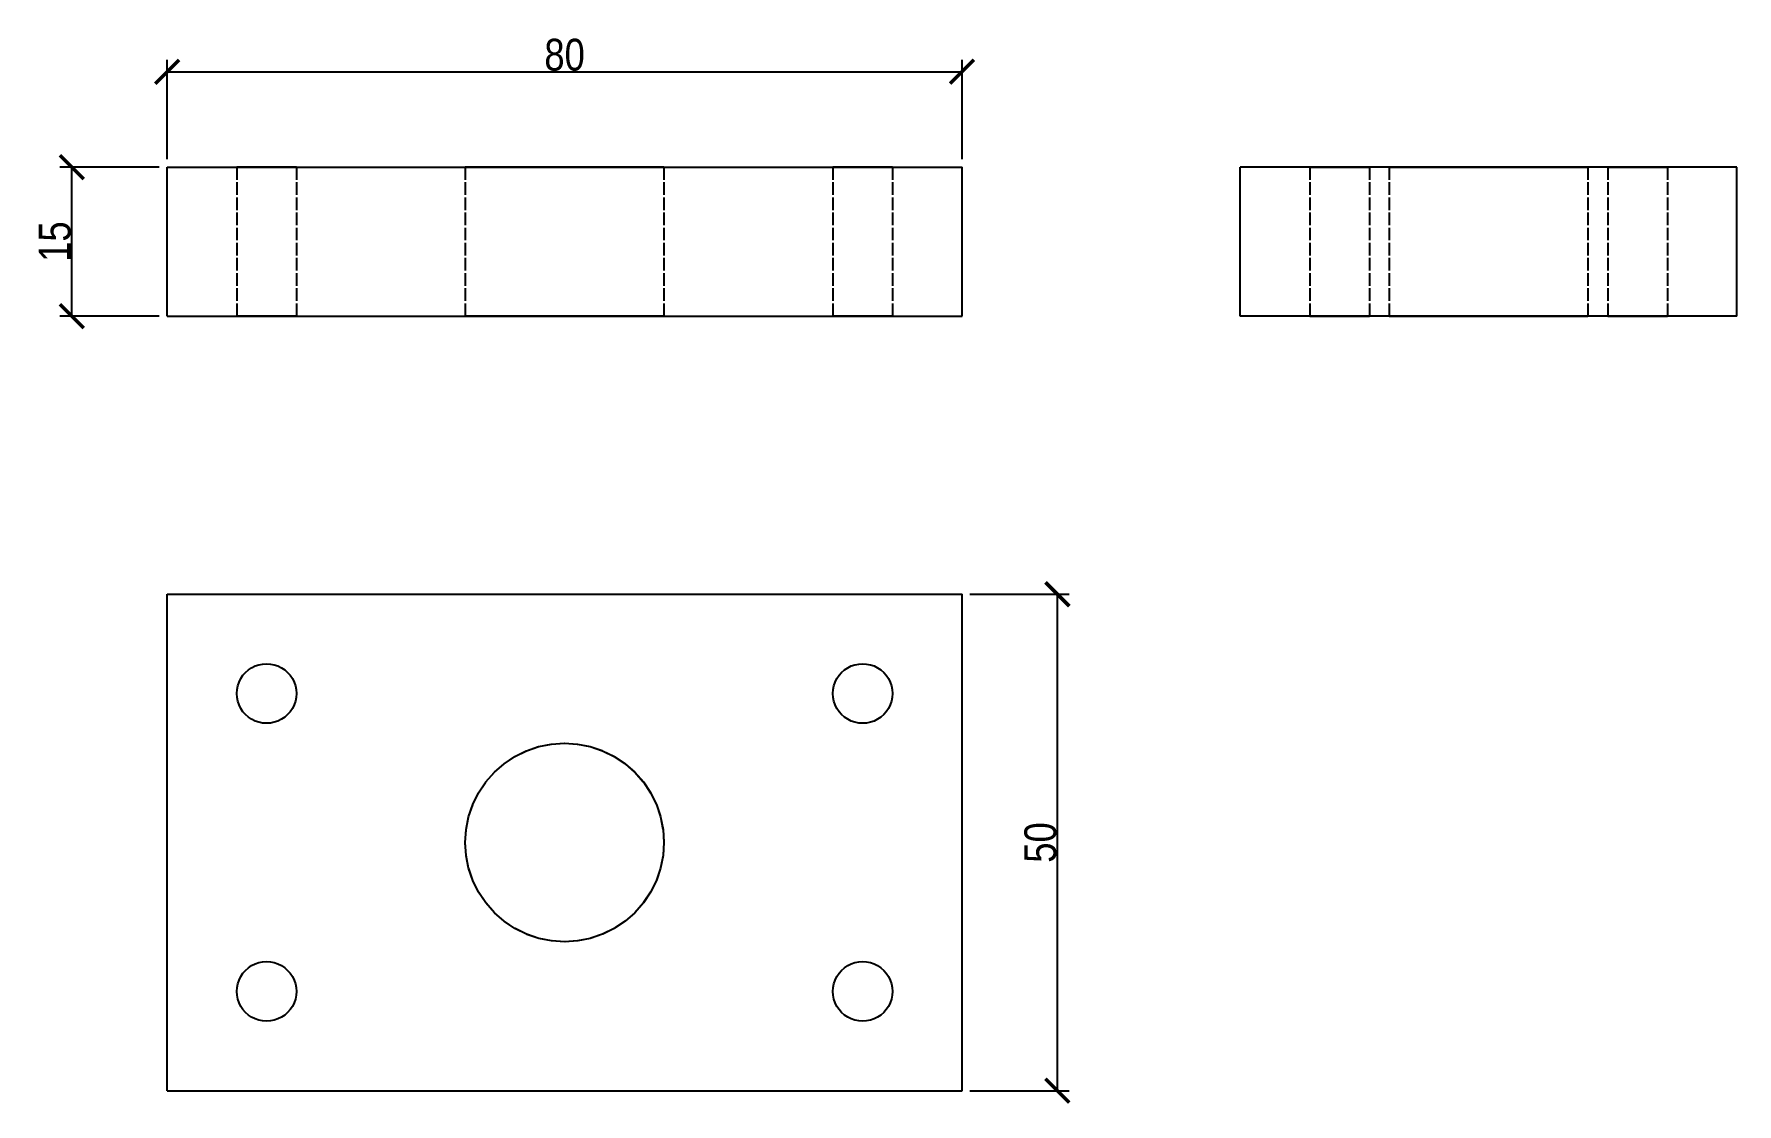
# Model space of a CAD drawing. Header units: millimetres. Extents: x -13 to 158, y -79 to 28.
import ezdxf

# ---------------------------------------------------------------- set-up
doc = ezdxf.new("R2010")
doc.units = ezdxf.units.MM
doc.linetypes.add('DASHED', pattern=[1.524, 1.27, -0.254])
for name, color, linetype in [('DIM', 3, 'Continuous'), ('HIDDEN', 8, 'DASHED'), ('VISIBLE', 7, 'Continuous')]:
    doc.layers.add(name, color=color, linetype=linetype)
doc.styles.add('OpenSansCondensed-Light', font='OpenSansCondensed-Light.ttf')
doc.dimstyles.new('EZDXF', dxfattribs={"dimtxt": 0.25, "dimasz": 0.175, "dimexe": 0.375, "dimexo": 0.125, "dimgap": 0.1, "dimtad": 1, "dimlfac": 100, "dimzin": 12, "dimdsep": 46, "dimtxsty": 'OpenSansCondensed-Light', "dimblk": 'ARCHTICK', "dimcen": 2.5, "dimazin": 3, "dimtfac": 0.5, "dimtmove": 2, "dimatfit": 3})

# ---------------------------------------------------------------- blocks, each defined once
blk = doc.blocks.new('_ARCHTICK')
at = {"color": 0, "linetype": 'BYBLOCK', "const_width": 0.15}
blk.add_lwpolyline([(-0.5, -0.5), (0.5, 0.5)], dxfattribs=at)

msp = doc.modelspace()

# ---------------------------------------------------------------- linework, layer by layer
at = {"layer": 'HIDDEN'}
for points in [[(0, 0), (0, 15)], [(0, 15), (80, 15)], [(7, 15), (7.12, 15), (7.25, 15), (7.38, 15), (7.5, 15), (7.62, 15), (7.75, 15), (7.88, 15), (8, 15), (8.12, 15), (8.25, 15), (8.38, 15), (8.5, 15), (8.62, 15), (8.75, 15), (8.88, 15), (9, 15), (9.12, 15), (9.25, 15), (9.38, 15), (9.5, 15), (9.62, 15), (9.75, 15), (9.88, 15), (10, 15), (10.12, 15), (10.25, 15), (10.38, 15), (10.5, 15), (10.62, 15), (10.75, 15), (10.88, 15), (11, 15), (11.12, 15), (11.25, 15), (11.38, 15), (11.5, 15), (11.62, 15), (11.75, 15), (11.88, 15), (12, 15), (12.12, 15), (12.25, 15), (12.38, 15), (12.5, 15), (12.62, 15), (12.75, 15), (12.88, 15), (13, 15)], [(13, 15), (12.88, 15), (12.75, 15), (12.62, 15), (12.5, 15), (12.38, 15), (12.25, 15), (12.12, 15), (12, 15), (11.88, 15), (11.75, 15), (11.62, 15), (11.5, 15), (11.38, 15), (11.25, 15), (11.12, 15), (11, 15), (10.88, 15), (10.75, 15), (10.62, 15), (10.5, 15), (10.38, 15), (10.25, 15), (10.12, 15), (10, 15), (9.88, 15), (9.75, 15), (9.62, 15), (9.5, 15), (9.38, 15), (9.25, 15), (9.12, 15), (9, 15), (8.88, 15), (8.75, 15), (8.62, 15), (8.5, 15), (8.38, 15), (8.25, 15), (8.12, 15), (8, 15), (7.88, 15), (7.75, 15), (7.62, 15), (7.5, 15), (7.38, 15), (7.25, 15), (7.12, 15), (7, 15)], [(7, 15), (7.12, 15), (7.25, 15), (7.38, 15), (7.5, 15), (7.62, 15), (7.75, 15), (7.88, 15), (8, 15), (8.12, 15), (8.25, 15), (8.38, 15), (8.5, 15), (8.62, 15), (8.75, 15), (8.88, 15), (9, 15), (9.12, 15), (9.25, 15), (9.38, 15), (9.5, 15), (9.62, 15), (9.75, 15), (9.88, 15), (10, 15), (10.12, 15), (10.25, 15), (10.38, 15), (10.5, 15), (10.62, 15), (10.75, 15), (10.88, 15), (11, 15), (11.12, 15), (11.25, 15), (11.38, 15), (11.5, 15), (11.62, 15), (11.75, 15), (11.88, 15), (12, 15), (12.12, 15), (12.25, 15), (12.38, 15), (12.5, 15), (12.62, 15), (12.75, 15), (12.88, 15), (13, 15)], [(13, 15), (12.88, 15), (12.75, 15), (12.62, 15), (12.5, 15), (12.38, 15), (12.25, 15), (12.12, 15), (12, 15), (11.88, 15), (11.75, 15), (11.62, 15), (11.5, 15), (11.38, 15), (11.25, 15), (11.12, 15), (11, 15), (10.88, 15), (10.75, 15), (10.62, 15), (10.5, 15), (10.38, 15), (10.25, 15), (10.12, 15), (10, 15), (9.88, 15), (9.75, 15), (9.62, 15), (9.5, 15), (9.38, 15), (9.25, 15), (9.12, 15), (9, 15), (8.88, 15), (8.75, 15), (8.62, 15), (8.5, 15), (8.38, 15), (8.25, 15), (8.12, 15), (8, 15), (7.88, 15), (7.75, 15), (7.62, 15), (7.5, 15), (7.38, 15), (7.25, 15), (7.12, 15), (7, 15)], [(7, 15), (7, 0)], [(7, 15), (7, 0)], [(13, 15), (13, 0)], [(13, 15), (13, 0)], [(30, 15), (30.42, 15), (30.83, 15), (31.25, 15), (31.67, 15), (32.08, 15), (32.5, 15), (32.92, 15), (33.33, 15), (33.75, 15), (34.17, 15), (34.58, 15), (35, 15), (35.42, 15), (35.83, 15), (36.25, 15), (36.67, 15), (37.08, 15), (37.5, 15), (37.92, 15), (38.33, 15), (38.75, 15), (39.17, 15), (39.58, 15), (40, 15), (40.42, 15), (40.83, 15), (41.25, 15), (41.67, 15), (42.08, 15), (42.5, 15), (42.92, 15), (43.33, 15), (43.75, 15), (44.17, 15), (44.58, 15), (45, 15), (45.42, 15), (45.83, 15), (46.25, 15), (46.67, 15), (47.08, 15), (47.5, 15), (47.92, 15), (48.33, 15), (48.75, 15), (49.17, 15), (49.58, 15), (50, 15)], [(50, 15), (49.58, 15), (49.17, 15), (48.75, 15), (48.33, 15), (47.92, 15), (47.5, 15), (47.08, 15), (46.67, 15), (46.25, 15), (45.83, 15), (45.42, 15), (45, 15), (44.58, 15), (44.17, 15), (43.75, 15), (43.33, 15), (42.92, 15), (42.5, 15), (42.08, 15), (41.67, 15), (41.25, 15), (40.83, 15), (40.42, 15), (40, 15), (39.58, 15), (39.17, 15), (38.75, 15), (38.33, 15), (37.92, 15), (37.5, 15), (37.08, 15), (36.67, 15), (36.25, 15), (35.83, 15), (35.42, 15), (35, 15), (34.58, 15), (34.17, 15), (33.75, 15), (33.33, 15), (32.92, 15), (32.5, 15), (32.08, 15), (31.67, 15), (31.25, 15), (30.83, 15), (30.42, 15), (30, 15)], [(30, 15), (30, 0)], [(50, 15), (50, 0)], [(67, 15), (67.12, 15), (67.25, 15), (67.38, 15), (67.5, 15), (67.62, 15), (67.75, 15), (67.88, 15), (68, 15), (68.12, 15), (68.25, 15), (68.38, 15), (68.5, 15), (68.62, 15), (68.75, 15), (68.88, 15), (69, 15), (69.12, 15), (69.25, 15), (69.38, 15), (69.5, 15), (69.62, 15), (69.75, 15), (69.88, 15), (70, 15), (70.12, 15), (70.25, 15), (70.38, 15), (70.5, 15), (70.62, 15), (70.75, 15), (70.88, 15), (71, 15), (71.12, 15), (71.25, 15), (71.38, 15), (71.5, 15), (71.62, 15), (71.75, 15), (71.88, 15), (72, 15), (72.12, 15), (72.25, 15), (72.38, 15), (72.5, 15), (72.62, 15), (72.75, 15), (72.88, 15), (73, 15)], [(73, 15), (72.88, 15), (72.75, 15), (72.62, 15), (72.5, 15), (72.38, 15), (72.25, 15), (72.12, 15), (72, 15), (71.88, 15), (71.75, 15), (71.62, 15), (71.5, 15), (71.38, 15), (71.25, 15), (71.12, 15), (71, 15), (70.88, 15), (70.75, 15), (70.62, 15), (70.5, 15), (70.38, 15), (70.25, 15), (70.12, 15), (70, 15), (69.88, 15), (69.75, 15), (69.62, 15), (69.5, 15), (69.38, 15), (69.25, 15), (69.12, 15), (69, 15), (68.88, 15), (68.75, 15), (68.62, 15), (68.5, 15), (68.38, 15), (68.25, 15), (68.12, 15), (68, 15), (67.88, 15), (67.75, 15), (67.62, 15), (67.5, 15), (67.38, 15), (67.25, 15), (67.12, 15), (67, 15)], [(67, 15), (67.12, 15), (67.25, 15), (67.38, 15), (67.5, 15), (67.62, 15), (67.75, 15), (67.88, 15), (68, 15), (68.12, 15), (68.25, 15), (68.38, 15), (68.5, 15), (68.62, 15), (68.75, 15), (68.88, 15), (69, 15), (69.12, 15), (69.25, 15), (69.38, 15), (69.5, 15), (69.62, 15), (69.75, 15), (69.88, 15), (70, 15), (70.12, 15), (70.25, 15), (70.38, 15), (70.5, 15), (70.62, 15), (70.75, 15), (70.88, 15), (71, 15), (71.12, 15), (71.25, 15), (71.38, 15), (71.5, 15), (71.62, 15), (71.75, 15), (71.88, 15), (72, 15), (72.12, 15), (72.25, 15), (72.38, 15), (72.5, 15), (72.62, 15), (72.75, 15), (72.88, 15), (73, 15)], [(73, 15), (72.88, 15), (72.75, 15), (72.62, 15), (72.5, 15), (72.38, 15), (72.25, 15), (72.12, 15), (72, 15), (71.88, 15), (71.75, 15), (71.62, 15), (71.5, 15), (71.38, 15), (71.25, 15), (71.12, 15), (71, 15), (70.88, 15), (70.75, 15), (70.62, 15), (70.5, 15), (70.38, 15), (70.25, 15), (70.12, 15), (70, 15), (69.88, 15), (69.75, 15), (69.62, 15), (69.5, 15), (69.38, 15), (69.25, 15), (69.12, 15), (69, 15), (68.88, 15), (68.75, 15), (68.62, 15), (68.5, 15), (68.38, 15), (68.25, 15), (68.12, 15), (68, 15), (67.88, 15), (67.75, 15), (67.62, 15), (67.5, 15), (67.38, 15), (67.25, 15), (67.12, 15), (67, 15)], [(67, 15), (67, 0)], [(67, 15), (67, 0)], [(73, 15), (73, 0)], [(73, 15), (73, 0)], [(80, 0), (80, 15)], [(158, 15), (108, 15)], [(108, 0), (108, 15)], [(118, 15), (117.94, 15), (117.88, 15), (117.81, 15), (117.75, 15), (117.69, 15), (117.62, 15), (117.56, 15), (117.5, 15), (117.44, 15), (117.38, 15), (117.31, 15), (117.25, 15), (117.19, 15), (117.12, 15), (117.06, 15), (117, 15), (116.94, 15), (116.88, 15), (116.81, 15), (116.75, 15), (116.69, 15), (116.62, 15), (116.56, 15), (116.5, 15), (116.44, 15), (116.38, 15), (116.31, 15), (116.25, 15), (116.19, 15), (116.12, 15), (116.06, 15), (116, 15), (115.94, 15), (115.88, 15), (115.81, 15), (115.75, 15), (115.69, 15), (115.62, 15), (115.56, 15), (115.5, 15), (115.44, 15), (115.38, 15), (115.31, 15), (115.25, 15), (115.19, 15), (115.12, 15), (115.06, 15), (115, 15)], [(115, 15), (115.12, 15), (115.25, 15), (115.38, 15), (115.5, 15), (115.62, 15), (115.75, 15), (115.88, 15), (116, 15), (116.12, 15), (116.25, 15), (116.38, 15), (116.5, 15), (116.62, 15), (116.75, 15), (116.88, 15), (117, 15), (117.12, 15), (117.25, 15), (117.38, 15), (117.5, 15), (117.62, 15), (117.75, 15), (117.88, 15), (118, 15), (118.12, 15), (118.25, 15), (118.38, 15), (118.5, 15), (118.62, 15), (118.75, 15), (118.88, 15), (119, 15), (119.12, 15), (119.25, 15), (119.38, 15), (119.5, 15), (119.62, 15), (119.75, 15), (119.88, 15), (120, 15), (120.12, 15), (120.25, 15), (120.38, 15), (120.5, 15), (120.62, 15), (120.75, 15), (120.88, 15), (121, 15)], [(118, 15), (117.94, 15), (117.88, 15), (117.81, 15), (117.75, 15), (117.69, 15), (117.62, 15), (117.56, 15), (117.5, 15), (117.44, 15), (117.38, 15), (117.31, 15), (117.25, 15), (117.19, 15), (117.12, 15), (117.06, 15), (117, 15), (116.94, 15), (116.88, 15), (116.81, 15), (116.75, 15), (116.69, 15), (116.62, 15), (116.56, 15), (116.5, 15), (116.44, 15), (116.38, 15), (116.31, 15), (116.25, 15), (116.19, 15), (116.12, 15), (116.06, 15), (116, 15), (115.94, 15), (115.88, 15), (115.81, 15), (115.75, 15), (115.69, 15), (115.62, 15), (115.56, 15), (115.5, 15), (115.44, 15), (115.38, 15), (115.31, 15), (115.25, 15), (115.19, 15), (115.12, 15), (115.06, 15), (115, 15)], [(115, 15), (115.12, 15), (115.25, 15), (115.38, 15), (115.5, 15), (115.62, 15), (115.75, 15), (115.88, 15), (116, 15), (116.12, 15), (116.25, 15), (116.38, 15), (116.5, 15), (116.62, 15), (116.75, 15), (116.88, 15), (117, 15), (117.12, 15), (117.25, 15), (117.38, 15), (117.5, 15), (117.62, 15), (117.75, 15), (117.88, 15), (118, 15), (118.12, 15), (118.25, 15), (118.38, 15), (118.5, 15), (118.62, 15), (118.75, 15), (118.88, 15), (119, 15), (119.12, 15), (119.25, 15), (119.38, 15), (119.5, 15), (119.62, 15), (119.75, 15), (119.88, 15), (120, 15), (120.12, 15), (120.25, 15), (120.38, 15), (120.5, 15), (120.62, 15), (120.75, 15), (120.88, 15), (121, 15)], [(115, 15), (115, 0)], [(115, 15), (115, 0)], [(121, 15), (120.94, 15), (120.88, 15), (120.81, 15), (120.75, 15), (120.69, 15), (120.62, 15), (120.56, 15), (120.5, 15), (120.44, 15), (120.38, 15), (120.31, 15), (120.25, 15), (120.19, 15), (120.12, 15), (120.06, 15), (120, 15), (119.94, 15), (119.88, 15), (119.81, 15), (119.75, 15), (119.69, 15), (119.62, 15), (119.56, 15), (119.5, 15), (119.44, 15), (119.38, 15), (119.31, 15), (119.25, 15), (119.19, 15), (119.12, 15), (119.06, 15), (119, 15), (118.94, 15), (118.88, 15), (118.81, 15), (118.75, 15), (118.69, 15), (118.62, 15), (118.56, 15), (118.5, 15), (118.44, 15), (118.38, 15), (118.31, 15), (118.25, 15), (118.19, 15), (118.12, 15), (118.06, 15), (118, 15)], [(121, 15), (120.94, 15), (120.88, 15), (120.81, 15), (120.75, 15), (120.69, 15), (120.62, 15), (120.56, 15), (120.5, 15), (120.44, 15), (120.38, 15), (120.31, 15), (120.25, 15), (120.19, 15), (120.12, 15), (120.06, 15), (120, 15), (119.94, 15), (119.88, 15), (119.81, 15), (119.75, 15), (119.69, 15), (119.62, 15), (119.56, 15), (119.5, 15), (119.44, 15), (119.38, 15), (119.31, 15), (119.25, 15), (119.19, 15), (119.12, 15), (119.06, 15), (119, 15), (118.94, 15), (118.88, 15), (118.81, 15), (118.75, 15), (118.69, 15), (118.62, 15), (118.56, 15), (118.5, 15), (118.44, 15), (118.38, 15), (118.31, 15), (118.25, 15), (118.19, 15), (118.12, 15), (118.06, 15), (118, 15)], [(121, 15), (121, 0)], [(121, 15), (121, 0)], [(133, 15), (132.79, 15), (132.58, 15), (132.38, 15), (132.17, 15), (131.96, 15), (131.75, 15), (131.54, 15), (131.33, 15), (131.12, 15), (130.92, 15), (130.71, 15), (130.5, 15), (130.29, 15), (130.08, 15), (129.88, 15), (129.67, 15), (129.46, 15), (129.25, 15), (129.04, 15), (128.83, 15), (128.62, 15), (128.42, 15), (128.21, 15), (128, 15), (127.79, 15), (127.58, 15), (127.38, 15), (127.17, 15), (126.96, 15), (126.75, 15), (126.54, 15), (126.33, 15), (126.12, 15), (125.92, 15), (125.71, 15), (125.5, 15), (125.29, 15), (125.08, 15), (124.88, 15), (124.67, 15), (124.46, 15), (124.25, 15), (124.04, 15), (123.83, 15), (123.62, 15), (123.42, 15), (123.21, 15), (123, 15)], [(123, 15), (123.42, 15), (123.83, 15), (124.25, 15), (124.67, 15), (125.08, 15), (125.5, 15), (125.92, 15), (126.33, 15), (126.75, 15), (127.17, 15), (127.58, 15), (128, 15), (128.42, 15), (128.83, 15), (129.25, 15), (129.67, 15), (130.08, 15), (130.5, 15), (130.92, 15), (131.33, 15), (131.75, 15), (132.17, 15), (132.58, 15), (133, 15), (133.42, 15), (133.83, 15), (134.25, 15), (134.67, 15), (135.08, 15), (135.5, 15), (135.92, 15), (136.33, 15), (136.75, 15), (137.17, 15), (137.58, 15), (138, 15), (138.42, 15), (138.83, 15), (139.25, 15), (139.67, 15), (140.08, 15), (140.5, 15), (140.92, 15), (141.33, 15), (141.75, 15), (142.17, 15), (142.58, 15), (143, 15)], [(123, 15), (123, 0)], [(143, 15), (142.79, 15), (142.58, 15), (142.38, 15), (142.17, 15), (141.96, 15), (141.75, 15), (141.54, 15), (141.33, 15), (141.12, 15), (140.92, 15), (140.71, 15), (140.5, 15), (140.29, 15), (140.08, 15), (139.88, 15), (139.67, 15), (139.46, 15), (139.25, 15), (139.04, 15), (138.83, 15), (138.62, 15), (138.42, 15), (138.21, 15), (138, 15), (137.79, 15), (137.58, 15), (137.38, 15), (137.17, 15), (136.96, 15), (136.75, 15), (136.54, 15), (136.33, 15), (136.12, 15), (135.92, 15), (135.71, 15), (135.5, 15), (135.29, 15), (135.08, 15), (134.88, 15), (134.67, 15), (134.46, 15), (134.25, 15), (134.04, 15), (133.83, 15), (133.62, 15), (133.42, 15), (133.21, 15), (133, 15)], [(143, 15), (143, 0)], [(148, 15), (147.94, 15), (147.88, 15), (147.81, 15), (147.75, 15), (147.69, 15), (147.62, 15), (147.56, 15), (147.5, 15), (147.44, 15), (147.38, 15), (147.31, 15), (147.25, 15), (147.19, 15), (147.12, 15), (147.06, 15), (147, 15), (146.94, 15), (146.88, 15), (146.81, 15), (146.75, 15), (146.69, 15), (146.62, 15), (146.56, 15), (146.5, 15), (146.44, 15), (146.38, 15), (146.31, 15), (146.25, 15), (146.19, 15), (146.12, 15), (146.06, 15), (146, 15), (145.94, 15), (145.88, 15), (145.81, 15), (145.75, 15), (145.69, 15), (145.62, 15), (145.56, 15), (145.5, 15), (145.44, 15), (145.38, 15), (145.31, 15), (145.25, 15), (145.19, 15), (145.12, 15), (145.06, 15), (145, 15)], [(145, 15), (145.12, 15), (145.25, 15), (145.38, 15), (145.5, 15), (145.62, 15), (145.75, 15), (145.88, 15), (146, 15), (146.12, 15), (146.25, 15), (146.38, 15), (146.5, 15), (146.62, 15), (146.75, 15), (146.88, 15), (147, 15), (147.12, 15), (147.25, 15), (147.38, 15), (147.5, 15), (147.62, 15), (147.75, 15), (147.88, 15), (148, 15), (148.12, 15), (148.25, 15), (148.38, 15), (148.5, 15), (148.62, 15), (148.75, 15), (148.88, 15), (149, 15), (149.12, 15), (149.25, 15), (149.38, 15), (149.5, 15), (149.62, 15), (149.75, 15), (149.88, 15), (150, 15), (150.12, 15), (150.25, 15), (150.38, 15), (150.5, 15), (150.62, 15), (150.75, 15), (150.88, 15), (151, 15)], [(148, 15), (147.94, 15), (147.88, 15), (147.81, 15), (147.75, 15), (147.69, 15), (147.62, 15), (147.56, 15), (147.5, 15), (147.44, 15), (147.38, 15), (147.31, 15), (147.25, 15), (147.19, 15), (147.12, 15), (147.06, 15), (147, 15), (146.94, 15), (146.88, 15), (146.81, 15), (146.75, 15), (146.69, 15), (146.62, 15), (146.56, 15), (146.5, 15), (146.44, 15), (146.38, 15), (146.31, 15), (146.25, 15), (146.19, 15), (146.12, 15), (146.06, 15), (146, 15), (145.94, 15), (145.88, 15), (145.81, 15), (145.75, 15), (145.69, 15), (145.62, 15), (145.56, 15), (145.5, 15), (145.44, 15), (145.38, 15), (145.31, 15), (145.25, 15), (145.19, 15), (145.12, 15), (145.06, 15), (145, 15)], [(145, 15), (145.12, 15), (145.25, 15), (145.38, 15), (145.5, 15), (145.62, 15), (145.75, 15), (145.88, 15), (146, 15), (146.12, 15), (146.25, 15), (146.38, 15), (146.5, 15), (146.62, 15), (146.75, 15), (146.88, 15), (147, 15), (147.12, 15), (147.25, 15), (147.38, 15), (147.5, 15), (147.62, 15), (147.75, 15), (147.88, 15), (148, 15), (148.12, 15), (148.25, 15), (148.38, 15), (148.5, 15), (148.62, 15), (148.75, 15), (148.88, 15), (149, 15), (149.12, 15), (149.25, 15), (149.38, 15), (149.5, 15), (149.62, 15), (149.75, 15), (149.88, 15), (150, 15), (150.12, 15), (150.25, 15), (150.38, 15), (150.5, 15), (150.62, 15), (150.75, 15), (150.88, 15), (151, 15)], [(145, 15), (145, 0)], [(145, 15), (145, 0)], [(151, 15), (150.94, 15), (150.88, 15), (150.81, 15), (150.75, 15), (150.69, 15), (150.62, 15), (150.56, 15), (150.5, 15), (150.44, 15), (150.38, 15), (150.31, 15), (150.25, 15), (150.19, 15), (150.12, 15), (150.06, 15), (150, 15), (149.94, 15), (149.88, 15), (149.81, 15), (149.75, 15), (149.69, 15), (149.62, 15), (149.56, 15), (149.5, 15), (149.44, 15), (149.38, 15), (149.31, 15), (149.25, 15), (149.19, 15), (149.12, 15), (149.06, 15), (149, 15), (148.94, 15), (148.88, 15), (148.81, 15), (148.75, 15), (148.69, 15), (148.62, 15), (148.56, 15), (148.5, 15), (148.44, 15), (148.38, 15), (148.31, 15), (148.25, 15), (148.19, 15), (148.12, 15), (148.06, 15), (148, 15)], [(151, 15), (150.94, 15), (150.88, 15), (150.81, 15), (150.75, 15), (150.69, 15), (150.62, 15), (150.56, 15), (150.5, 15), (150.44, 15), (150.38, 15), (150.31, 15), (150.25, 15), (150.19, 15), (150.12, 15), (150.06, 15), (150, 15), (149.94, 15), (149.88, 15), (149.81, 15), (149.75, 15), (149.69, 15), (149.62, 15), (149.56, 15), (149.5, 15), (149.44, 15), (149.38, 15), (149.31, 15), (149.25, 15), (149.19, 15), (149.12, 15), (149.06, 15), (149, 15), (148.94, 15), (148.88, 15), (148.81, 15), (148.75, 15), (148.69, 15), (148.62, 15), (148.56, 15), (148.5, 15), (148.44, 15), (148.38, 15), (148.31, 15), (148.25, 15), (148.19, 15), (148.12, 15), (148.06, 15), (148, 15)], [(151, 15), (151, 0)], [(151, 15), (151, 0)], [(158, 0), (158, 15)], [(0, 0), (80, 0)], [(7, 0), (7.12, 0), (7.25, 0), (7.38, 0), (7.5, 0), (7.62, 0), (7.75, 0), (7.88, 0), (8, 0), (8.12, 0), (8.25, 0), (8.38, 0), (8.5, 0), (8.62, 0), (8.75, 0), (8.88, 0), (9, 0), (9.12, 0), (9.25, 0), (9.38, 0), (9.5, 0), (9.62, 0), (9.75, 0), (9.88, 0), (10, 0), (10.12, 0), (10.25, 0), (10.38, 0), (10.5, 0), (10.62, 0), (10.75, 0), (10.88, 0), (11, 0), (11.12, 0), (11.25, 0), (11.38, 0), (11.5, 0), (11.62, 0), (11.75, 0), (11.88, 0), (12, 0), (12.12, 0), (12.25, 0), (12.38, 0), (12.5, 0), (12.62, 0), (12.75, 0), (12.88, 0), (13, 0)], [(13, 0), (12.88, 0), (12.75, 0), (12.62, 0), (12.5, 0), (12.38, 0), (12.25, 0), (12.12, 0), (12, 0), (11.88, 0), (11.75, 0), (11.62, 0), (11.5, 0), (11.38, 0), (11.25, 0), (11.12, 0), (11, 0), (10.88, 0), (10.75, 0), (10.62, 0), (10.5, 0), (10.38, 0), (10.25, 0), (10.12, 0), (10, 0), (9.88, 0), (9.75, 0), (9.62, 0), (9.5, 0), (9.38, 0), (9.25, 0), (9.12, 0), (9, 0), (8.88, 0), (8.75, 0), (8.62, 0), (8.5, 0), (8.38, 0), (8.25, 0), (8.12, 0), (8, 0), (7.88, 0), (7.75, 0), (7.62, 0), (7.5, 0), (7.38, 0), (7.25, 0), (7.12, 0), (7, 0)], [(7, 0), (7.12, 0), (7.25, 0), (7.38, 0), (7.5, 0), (7.62, 0), (7.75, 0), (7.88, 0), (8, 0), (8.12, 0), (8.25, 0), (8.38, 0), (8.5, 0), (8.62, 0), (8.75, 0), (8.88, 0), (9, 0), (9.12, 0), (9.25, 0), (9.38, 0), (9.5, 0), (9.62, 0), (9.75, 0), (9.88, 0), (10, 0), (10.12, 0), (10.25, 0), (10.38, 0), (10.5, 0), (10.62, 0), (10.75, 0), (10.88, 0), (11, 0), (11.12, 0), (11.25, 0), (11.38, 0), (11.5, 0), (11.62, 0), (11.75, 0), (11.88, 0), (12, 0), (12.12, 0), (12.25, 0), (12.38, 0), (12.5, 0), (12.62, 0), (12.75, 0), (12.88, 0), (13, 0)], [(13, 0), (12.88, 0), (12.75, 0), (12.62, 0), (12.5, 0), (12.38, 0), (12.25, 0), (12.12, 0), (12, 0), (11.88, 0), (11.75, 0), (11.62, 0), (11.5, 0), (11.38, 0), (11.25, 0), (11.12, 0), (11, 0), (10.88, 0), (10.75, 0), (10.62, 0), (10.5, 0), (10.38, 0), (10.25, 0), (10.12, 0), (10, 0), (9.88, 0), (9.75, 0), (9.62, 0), (9.5, 0), (9.38, 0), (9.25, 0), (9.12, 0), (9, 0), (8.88, 0), (8.75, 0), (8.62, 0), (8.5, 0), (8.38, 0), (8.25, 0), (8.12, 0), (8, 0), (7.88, 0), (7.75, 0), (7.62, 0), (7.5, 0), (7.38, 0), (7.25, 0), (7.12, 0), (7, 0)], [(30, 0), (30.42, 0), (30.83, 0), (31.25, 0), (31.67, 0), (32.08, 0), (32.5, 0), (32.92, 0), (33.33, 0), (33.75, 0), (34.17, 0), (34.58, 0), (35, 0), (35.42, 0), (35.83, 0), (36.25, 0), (36.67, 0), (37.08, 0), (37.5, 0), (37.92, 0), (38.33, 0), (38.75, 0), (39.17, 0), (39.58, 0), (40, 0), (40.42, 0), (40.83, 0), (41.25, 0), (41.67, 0), (42.08, 0), (42.5, 0), (42.92, 0), (43.33, 0), (43.75, 0), (44.17, 0), (44.58, 0), (45, 0), (45.42, 0), (45.83, 0), (46.25, 0), (46.67, 0), (47.08, 0), (47.5, 0), (47.92, 0), (48.33, 0), (48.75, 0), (49.17, 0), (49.58, 0), (50, 0)], [(50, 0), (49.58, 0), (49.17, 0), (48.75, 0), (48.33, 0), (47.92, 0), (47.5, 0), (47.08, 0), (46.67, 0), (46.25, 0), (45.83, 0), (45.42, 0), (45, 0), (44.58, 0), (44.17, 0), (43.75, 0), (43.33, 0), (42.92, 0), (42.5, 0), (42.08, 0), (41.67, 0), (41.25, 0), (40.83, 0), (40.42, 0), (40, 0), (39.58, 0), (39.17, 0), (38.75, 0), (38.33, 0), (37.92, 0), (37.5, 0), (37.08, 0), (36.67, 0), (36.25, 0), (35.83, 0), (35.42, 0), (35, 0), (34.58, 0), (34.17, 0), (33.75, 0), (33.33, 0), (32.92, 0), (32.5, 0), (32.08, 0), (31.67, 0), (31.25, 0), (30.83, 0), (30.42, 0), (30, 0)], [(67, 0), (67.12, 0), (67.25, 0), (67.38, 0), (67.5, 0), (67.62, 0), (67.75, 0), (67.88, 0), (68, 0), (68.12, 0), (68.25, 0), (68.38, 0), (68.5, 0), (68.62, 0), (68.75, 0), (68.88, 0), (69, 0), (69.12, 0), (69.25, 0), (69.38, 0), (69.5, 0), (69.62, 0), (69.75, 0), (69.88, 0), (70, 0), (70.12, 0), (70.25, 0), (70.38, 0), (70.5, 0), (70.62, 0), (70.75, 0), (70.88, 0), (71, 0), (71.12, 0), (71.25, 0), (71.38, 0), (71.5, 0), (71.62, 0), (71.75, 0), (71.88, 0), (72, 0), (72.12, 0), (72.25, 0), (72.38, 0), (72.5, 0), (72.62, 0), (72.75, 0), (72.88, 0), (73, 0)], [(73, 0), (72.88, 0), (72.75, 0), (72.62, 0), (72.5, 0), (72.38, 0), (72.25, 0), (72.12, 0), (72, 0), (71.88, 0), (71.75, 0), (71.62, 0), (71.5, 0), (71.38, 0), (71.25, 0), (71.12, 0), (71, 0), (70.88, 0), (70.75, 0), (70.62, 0), (70.5, 0), (70.38, 0), (70.25, 0), (70.12, 0), (70, 0), (69.88, 0), (69.75, 0), (69.62, 0), (69.5, 0), (69.38, 0), (69.25, 0), (69.12, 0), (69, 0), (68.88, 0), (68.75, 0), (68.62, 0), (68.5, 0), (68.38, 0), (68.25, 0), (68.12, 0), (68, 0), (67.88, 0), (67.75, 0), (67.62, 0), (67.5, 0), (67.38, 0), (67.25, 0), (67.12, 0), (67, 0)], [(67, 0), (67.12, 0), (67.25, 0), (67.38, 0), (67.5, 0), (67.62, 0), (67.75, 0), (67.88, 0), (68, 0), (68.12, 0), (68.25, 0), (68.38, 0), (68.5, 0), (68.62, 0), (68.75, 0), (68.88, 0), (69, 0), (69.12, 0), (69.25, 0), (69.38, 0), (69.5, 0), (69.62, 0), (69.75, 0), (69.88, 0), (70, 0), (70.12, 0), (70.25, 0), (70.38, 0), (70.5, 0), (70.62, 0), (70.75, 0), (70.88, 0), (71, 0), (71.12, 0), (71.25, 0), (71.38, 0), (71.5, 0), (71.62, 0), (71.75, 0), (71.88, 0), (72, 0), (72.12, 0), (72.25, 0), (72.38, 0), (72.5, 0), (72.62, 0), (72.75, 0), (72.88, 0), (73, 0)], [(73, 0), (72.88, 0), (72.75, 0), (72.62, 0), (72.5, 0), (72.38, 0), (72.25, 0), (72.12, 0), (72, 0), (71.88, 0), (71.75, 0), (71.62, 0), (71.5, 0), (71.38, 0), (71.25, 0), (71.12, 0), (71, 0), (70.88, 0), (70.75, 0), (70.62, 0), (70.5, 0), (70.38, 0), (70.25, 0), (70.12, 0), (70, 0), (69.88, 0), (69.75, 0), (69.62, 0), (69.5, 0), (69.38, 0), (69.25, 0), (69.12, 0), (69, 0), (68.88, 0), (68.75, 0), (68.62, 0), (68.5, 0), (68.38, 0), (68.25, 0), (68.12, 0), (68, 0), (67.88, 0), (67.75, 0), (67.62, 0), (67.5, 0), (67.38, 0), (67.25, 0), (67.12, 0), (67, 0)], [(158, 0), (108, 0)], [(118, 0), (117.94, 0), (117.88, 0), (117.81, 0), (117.75, 0), (117.69, 0), (117.62, 0), (117.56, 0), (117.5, 0), (117.44, 0), (117.38, 0), (117.31, 0), (117.25, 0), (117.19, 0), (117.12, 0), (117.06, 0), (117, 0), (116.94, 0), (116.88, 0), (116.81, 0), (116.75, 0), (116.69, 0), (116.62, 0), (116.56, 0), (116.5, 0), (116.44, 0), (116.38, 0), (116.31, 0), (116.25, 0), (116.19, 0), (116.12, 0), (116.06, 0), (116, 0), (115.94, 0), (115.88, 0), (115.81, 0), (115.75, 0), (115.69, 0), (115.62, 0), (115.56, 0), (115.5, 0), (115.44, 0), (115.38, 0), (115.31, 0), (115.25, 0), (115.19, 0), (115.12, 0), (115.06, 0), (115, 0)], [(115, 0), (115.12, 0), (115.25, 0), (115.38, 0), (115.5, 0), (115.62, 0), (115.75, 0), (115.88, 0), (116, 0), (116.12, 0), (116.25, 0), (116.38, 0), (116.5, 0), (116.62, 0), (116.75, 0), (116.88, 0), (117, 0), (117.12, 0), (117.25, 0), (117.38, 0), (117.5, 0), (117.62, 0), (117.75, 0), (117.88, 0), (118, 0), (118.12, 0), (118.25, 0), (118.38, 0), (118.5, 0), (118.62, 0), (118.75, 0), (118.88, 0), (119, 0), (119.12, 0), (119.25, 0), (119.38, 0), (119.5, 0), (119.62, 0), (119.75, 0), (119.88, 0), (120, 0), (120.12, 0), (120.25, 0), (120.38, 0), (120.5, 0), (120.62, 0), (120.75, 0), (120.88, 0), (121, 0)], [(118, 0), (117.94, 0), (117.88, 0), (117.81, 0), (117.75, 0), (117.69, 0), (117.62, 0), (117.56, 0), (117.5, 0), (117.44, 0), (117.38, 0), (117.31, 0), (117.25, 0), (117.19, 0), (117.12, 0), (117.06, 0), (117, 0), (116.94, 0), (116.88, 0), (116.81, 0), (116.75, 0), (116.69, 0), (116.62, 0), (116.56, 0), (116.5, 0), (116.44, 0), (116.38, 0), (116.31, 0), (116.25, 0), (116.19, 0), (116.12, 0), (116.06, 0), (116, 0), (115.94, 0), (115.88, 0), (115.81, 0), (115.75, 0), (115.69, 0), (115.62, 0), (115.56, 0), (115.5, 0), (115.44, 0), (115.38, 0), (115.31, 0), (115.25, 0), (115.19, 0), (115.12, 0), (115.06, 0), (115, 0)], [(115, 0), (115.12, 0), (115.25, 0), (115.38, 0), (115.5, 0), (115.62, 0), (115.75, 0), (115.88, 0), (116, 0), (116.12, 0), (116.25, 0), (116.38, 0), (116.5, 0), (116.62, 0), (116.75, 0), (116.88, 0), (117, 0), (117.12, 0), (117.25, 0), (117.38, 0), (117.5, 0), (117.62, 0), (117.75, 0), (117.88, 0), (118, 0), (118.12, 0), (118.25, 0), (118.38, 0), (118.5, 0), (118.62, 0), (118.75, 0), (118.88, 0), (119, 0), (119.12, 0), (119.25, 0), (119.38, 0), (119.5, 0), (119.62, 0), (119.75, 0), (119.88, 0), (120, 0), (120.12, 0), (120.25, 0), (120.38, 0), (120.5, 0), (120.62, 0), (120.75, 0), (120.88, 0), (121, 0)], [(121, 0), (120.94, 0), (120.88, 0), (120.81, 0), (120.75, 0), (120.69, 0), (120.62, 0), (120.56, 0), (120.5, 0), (120.44, 0), (120.38, 0), (120.31, 0), (120.25, 0), (120.19, 0), (120.12, 0), (120.06, 0), (120, 0), (119.94, 0), (119.88, 0), (119.81, 0), (119.75, 0), (119.69, 0), (119.62, 0), (119.56, 0), (119.5, 0), (119.44, 0), (119.38, 0), (119.31, 0), (119.25, 0), (119.19, 0), (119.12, 0), (119.06, 0), (119, 0), (118.94, 0), (118.88, 0), (118.81, 0), (118.75, 0), (118.69, 0), (118.62, 0), (118.56, 0), (118.5, 0), (118.44, 0), (118.38, 0), (118.31, 0), (118.25, 0), (118.19, 0), (118.12, 0), (118.06, 0), (118, 0)], [(121, 0), (120.94, 0), (120.88, 0), (120.81, 0), (120.75, 0), (120.69, 0), (120.62, 0), (120.56, 0), (120.5, 0), (120.44, 0), (120.38, 0), (120.31, 0), (120.25, 0), (120.19, 0), (120.12, 0), (120.06, 0), (120, 0), (119.94, 0), (119.88, 0), (119.81, 0), (119.75, 0), (119.69, 0), (119.62, 0), (119.56, 0), (119.5, 0), (119.44, 0), (119.38, 0), (119.31, 0), (119.25, 0), (119.19, 0), (119.12, 0), (119.06, 0), (119, 0), (118.94, 0), (118.88, 0), (118.81, 0), (118.75, 0), (118.69, 0), (118.62, 0), (118.56, 0), (118.5, 0), (118.44, 0), (118.38, 0), (118.31, 0), (118.25, 0), (118.19, 0), (118.12, 0), (118.06, 0), (118, 0)], [(133, 0), (132.79, 0), (132.58, 0), (132.38, 0), (132.17, 0), (131.96, 0), (131.75, 0), (131.54, 0), (131.33, 0), (131.12, 0), (130.92, 0), (130.71, 0), (130.5, 0), (130.29, 0), (130.08, 0), (129.88, 0), (129.67, 0), (129.46, 0), (129.25, 0), (129.04, 0), (128.83, 0), (128.62, 0), (128.42, 0), (128.21, 0), (128, 0), (127.79, 0), (127.58, 0), (127.38, 0), (127.17, 0), (126.96, 0), (126.75, 0), (126.54, 0), (126.33, 0), (126.12, 0), (125.92, 0), (125.71, 0), (125.5, 0), (125.29, 0), (125.08, 0), (124.88, 0), (124.67, 0), (124.46, 0), (124.25, 0), (124.04, 0), (123.83, 0), (123.62, 0), (123.42, 0), (123.21, 0), (123, 0)], [(123, 0), (123.42, 0), (123.83, 0), (124.25, 0), (124.67, 0), (125.08, 0), (125.5, 0), (125.92, 0), (126.33, 0), (126.75, 0), (127.17, 0), (127.58, 0), (128, 0), (128.42, 0), (128.83, 0), (129.25, 0), (129.67, 0), (130.08, 0), (130.5, 0), (130.92, 0), (131.33, 0), (131.75, 0), (132.17, 0), (132.58, 0), (133, 0), (133.42, 0), (133.83, 0), (134.25, 0), (134.67, 0), (135.08, 0), (135.5, 0), (135.92, 0), (136.33, 0), (136.75, 0), (137.17, 0), (137.58, 0), (138, 0), (138.42, 0), (138.83, 0), (139.25, 0), (139.67, 0), (140.08, 0), (140.5, 0), (140.92, 0), (141.33, 0), (141.75, 0), (142.17, 0), (142.58, 0), (143, 0)], [(143, 0), (142.79, 0), (142.58, 0), (142.38, 0), (142.17, 0), (141.96, 0), (141.75, 0), (141.54, 0), (141.33, 0), (141.12, 0), (140.92, 0), (140.71, 0), (140.5, 0), (140.29, 0), (140.08, 0), (139.88, 0), (139.67, 0), (139.46, 0), (139.25, 0), (139.04, 0), (138.83, 0), (138.62, 0), (138.42, 0), (138.21, 0), (138, 0), (137.79, 0), (137.58, 0), (137.38, 0), (137.17, 0), (136.96, 0), (136.75, 0), (136.54, 0), (136.33, 0), (136.12, 0), (135.92, 0), (135.71, 0), (135.5, 0), (135.29, 0), (135.08, 0), (134.88, 0), (134.67, 0), (134.46, 0), (134.25, 0), (134.04, 0), (133.83, 0), (133.62, 0), (133.42, 0), (133.21, 0), (133, 0)], [(148, 0), (147.94, 0), (147.88, 0), (147.81, 0), (147.75, 0), (147.69, 0), (147.62, 0), (147.56, 0), (147.5, 0), (147.44, 0), (147.38, 0), (147.31, 0), (147.25, 0), (147.19, 0), (147.12, 0), (147.06, 0), (147, 0), (146.94, 0), (146.88, 0), (146.81, 0), (146.75, 0), (146.69, 0), (146.62, 0), (146.56, 0), (146.5, 0), (146.44, 0), (146.38, 0), (146.31, 0), (146.25, 0), (146.19, 0), (146.12, 0), (146.06, 0), (146, 0), (145.94, 0), (145.88, 0), (145.81, 0), (145.75, 0), (145.69, 0), (145.62, 0), (145.56, 0), (145.5, 0), (145.44, 0), (145.38, 0), (145.31, 0), (145.25, 0), (145.19, 0), (145.12, 0), (145.06, 0), (145, 0)], [(145, 0), (145.12, 0), (145.25, 0), (145.38, 0), (145.5, 0), (145.62, 0), (145.75, 0), (145.88, 0), (146, 0), (146.12, 0), (146.25, 0), (146.38, 0), (146.5, 0), (146.62, 0), (146.75, 0), (146.88, 0), (147, 0), (147.12, 0), (147.25, 0), (147.38, 0), (147.5, 0), (147.62, 0), (147.75, 0), (147.88, 0), (148, 0), (148.12, 0), (148.25, 0), (148.38, 0), (148.5, 0), (148.62, 0), (148.75, 0), (148.88, 0), (149, 0), (149.12, 0), (149.25, 0), (149.38, 0), (149.5, 0), (149.62, 0), (149.75, 0), (149.88, 0), (150, 0), (150.12, 0), (150.25, 0), (150.38, 0), (150.5, 0), (150.62, 0), (150.75, 0), (150.88, 0), (151, 0)], [(148, 0), (147.94, 0), (147.88, 0), (147.81, 0), (147.75, 0), (147.69, 0), (147.62, 0), (147.56, 0), (147.5, 0), (147.44, 0), (147.38, 0), (147.31, 0), (147.25, 0), (147.19, 0), (147.12, 0), (147.06, 0), (147, 0), (146.94, 0), (146.88, 0), (146.81, 0), (146.75, 0), (146.69, 0), (146.62, 0), (146.56, 0), (146.5, 0), (146.44, 0), (146.38, 0), (146.31, 0), (146.25, 0), (146.19, 0), (146.12, 0), (146.06, 0), (146, 0), (145.94, 0), (145.88, 0), (145.81, 0), (145.75, 0), (145.69, 0), (145.62, 0), (145.56, 0), (145.5, 0), (145.44, 0), (145.38, 0), (145.31, 0), (145.25, 0), (145.19, 0), (145.12, 0), (145.06, 0), (145, 0)], [(145, 0), (145.12, 0), (145.25, 0), (145.38, 0), (145.5, 0), (145.62, 0), (145.75, 0), (145.88, 0), (146, 0), (146.12, 0), (146.25, 0), (146.38, 0), (146.5, 0), (146.62, 0), (146.75, 0), (146.88, 0), (147, 0), (147.12, 0), (147.25, 0), (147.38, 0), (147.5, 0), (147.62, 0), (147.75, 0), (147.88, 0), (148, 0), (148.12, 0), (148.25, 0), (148.38, 0), (148.5, 0), (148.62, 0), (148.75, 0), (148.88, 0), (149, 0), (149.12, 0), (149.25, 0), (149.38, 0), (149.5, 0), (149.62, 0), (149.75, 0), (149.88, 0), (150, 0), (150.12, 0), (150.25, 0), (150.38, 0), (150.5, 0), (150.62, 0), (150.75, 0), (150.88, 0), (151, 0)], [(151, 0), (150.94, 0), (150.88, 0), (150.81, 0), (150.75, 0), (150.69, 0), (150.62, 0), (150.56, 0), (150.5, 0), (150.44, 0), (150.38, 0), (150.31, 0), (150.25, 0), (150.19, 0), (150.12, 0), (150.06, 0), (150, 0), (149.94, 0), (149.88, 0), (149.81, 0), (149.75, 0), (149.69, 0), (149.62, 0), (149.56, 0), (149.5, 0), (149.44, 0), (149.38, 0), (149.31, 0), (149.25, 0), (149.19, 0), (149.12, 0), (149.06, 0), (149, 0), (148.94, 0), (148.88, 0), (148.81, 0), (148.75, 0), (148.69, 0), (148.62, 0), (148.56, 0), (148.5, 0), (148.44, 0), (148.38, 0), (148.31, 0), (148.25, 0), (148.19, 0), (148.12, 0), (148.06, 0), (148, 0)], [(151, 0), (150.94, 0), (150.88, 0), (150.81, 0), (150.75, 0), (150.69, 0), (150.62, 0), (150.56, 0), (150.5, 0), (150.44, 0), (150.38, 0), (150.31, 0), (150.25, 0), (150.19, 0), (150.12, 0), (150.06, 0), (150, 0), (149.94, 0), (149.88, 0), (149.81, 0), (149.75, 0), (149.69, 0), (149.62, 0), (149.56, 0), (149.5, 0), (149.44, 0), (149.38, 0), (149.31, 0), (149.25, 0), (149.19, 0), (149.12, 0), (149.06, 0), (149, 0), (148.94, 0), (148.88, 0), (148.81, 0), (148.75, 0), (148.69, 0), (148.62, 0), (148.56, 0), (148.5, 0), (148.44, 0), (148.38, 0), (148.31, 0), (148.25, 0), (148.19, 0), (148.12, 0), (148.06, 0), (148, 0)], [(0, -78), (0, -28)], [(0, -28), (80, -28)], [(80, -78), (80, -28)], [(7, -38), (7.03, -37.61), (7.1, -37.22), (7.23, -36.85), (7.4, -36.5), (7.62, -36.17), (7.88, -35.88), (8.17, -35.62), (8.5, -35.4), (8.85, -35.23), (9.22, -35.1), (9.61, -35.03), (10, -35), (10.39, -35.03), (10.78, -35.1), (11.15, -35.23), (11.5, -35.4), (11.83, -35.62), (12.12, -35.88), (12.38, -36.17), (12.6, -36.5), (12.77, -36.85), (12.9, -37.22), (12.97, -37.61), (13, -38), (12.97, -38.39), (12.9, -38.78), (12.77, -39.15), (12.6, -39.5), (12.38, -39.83), (12.12, -40.12), (11.83, -40.38), (11.5, -40.6), (11.15, -40.77), (10.78, -40.9), (10.39, -40.97), (10, -41), (9.61, -40.97), (9.22, -40.9), (8.85, -40.77), (8.5, -40.6), (8.17, -40.38), (7.88, -40.12), (7.62, -39.83), (7.4, -39.5), (7.23, -39.15), (7.1, -38.78), (7.03, -38.39), (7, -38)], [(67, -38), (67.03, -37.61), (67.1, -37.22), (67.23, -36.85), (67.4, -36.5), (67.62, -36.17), (67.88, -35.88), (68.17, -35.62), (68.5, -35.4), (68.85, -35.23), (69.22, -35.1), (69.61, -35.03), (70, -35), (70.39, -35.03), (70.78, -35.1), (71.15, -35.23), (71.5, -35.4), (71.83, -35.62), (72.12, -35.88), (72.38, -36.17), (72.6, -36.5), (72.77, -36.85), (72.9, -37.22), (72.97, -37.61), (73, -38), (72.97, -38.39), (72.9, -38.78), (72.77, -39.15), (72.6, -39.5), (72.38, -39.83), (72.12, -40.12), (71.83, -40.38), (71.5, -40.6), (71.15, -40.77), (70.78, -40.9), (70.39, -40.97), (70, -41), (69.61, -40.97), (69.22, -40.9), (68.85, -40.77), (68.5, -40.6), (68.17, -40.38), (67.88, -40.12), (67.62, -39.83), (67.4, -39.5), (67.23, -39.15), (67.1, -38.78), (67.03, -38.39), (67, -38)], [(30, -53), (30.09, -51.69), (30.34, -50.41), (30.76, -49.17), (31.34, -48), (32.07, -46.91), (32.93, -45.93), (33.91, -45.07), (35, -44.34), (36.17, -43.76), (37.41, -43.34), (38.69, -43.09), (40, -43), (41.31, -43.09), (42.59, -43.34), (43.83, -43.76), (45, -44.34), (46.09, -45.07), (47.07, -45.93), (47.93, -46.91), (48.66, -48), (49.24, -49.17), (49.66, -50.41), (49.91, -51.69), (50, -53), (49.91, -54.31), (49.66, -55.59), (49.24, -56.83), (48.66, -58), (47.93, -59.09), (47.07, -60.07), (46.09, -60.93), (45, -61.66), (43.83, -62.24), (42.59, -62.66), (41.31, -62.91), (40, -63), (38.69, -62.91), (37.41, -62.66), (36.17, -62.24), (35, -61.66), (33.91, -60.93), (32.93, -60.07), (32.07, -59.09), (31.34, -58), (30.76, -56.83), (30.34, -55.59), (30.09, -54.31), (30, -53)], [(7, -68), (7.03, -67.61), (7.1, -67.22), (7.23, -66.85), (7.4, -66.5), (7.62, -66.17), (7.88, -65.88), (8.17, -65.62), (8.5, -65.4), (8.85, -65.23), (9.22, -65.1), (9.61, -65.03), (10, -65), (10.39, -65.03), (10.78, -65.1), (11.15, -65.23), (11.5, -65.4), (11.83, -65.62), (12.12, -65.88), (12.38, -66.17), (12.6, -66.5), (12.77, -66.85), (12.9, -67.22), (12.97, -67.61), (13, -68), (12.97, -68.39), (12.9, -68.78), (12.77, -69.15), (12.6, -69.5), (12.38, -69.83), (12.12, -70.12), (11.83, -70.38), (11.5, -70.6), (11.15, -70.77), (10.78, -70.9), (10.39, -70.97), (10, -71), (9.61, -70.97), (9.22, -70.9), (8.85, -70.77), (8.5, -70.6), (8.17, -70.38), (7.88, -70.12), (7.62, -69.83), (7.4, -69.5), (7.23, -69.15), (7.1, -68.78), (7.03, -68.39), (7, -68)], [(67, -68), (67.03, -67.61), (67.1, -67.22), (67.23, -66.85), (67.4, -66.5), (67.62, -66.17), (67.88, -65.88), (68.17, -65.62), (68.5, -65.4), (68.85, -65.23), (69.22, -65.1), (69.61, -65.03), (70, -65), (70.39, -65.03), (70.78, -65.1), (71.15, -65.23), (71.5, -65.4), (71.83, -65.62), (72.12, -65.88), (72.38, -66.17), (72.6, -66.5), (72.77, -66.85), (72.9, -67.22), (72.97, -67.61), (73, -68), (72.97, -68.39), (72.9, -68.78), (72.77, -69.15), (72.6, -69.5), (72.38, -69.83), (72.12, -70.12), (71.83, -70.38), (71.5, -70.6), (71.15, -70.77), (70.78, -70.9), (70.39, -70.97), (70, -71), (69.61, -70.97), (69.22, -70.9), (68.85, -70.77), (68.5, -70.6), (68.17, -70.38), (67.88, -70.12), (67.62, -69.83), (67.4, -69.5), (67.23, -69.15), (67.1, -68.78), (67.03, -68.39), (67, -68)], [(0, -78), (80, -78)]]:
    msp.add_lwpolyline(points, dxfattribs=at)
at = {"layer": 'VISIBLE'}
for points in [[(0, 0), (0, 15)], [(0, 15), (80, 15)], [(80, 0), (80, 15)], [(158, 15), (108, 15)], [(108, 0), (108, 15)], [(158, 0), (158, 15)], [(0, 0), (80, 0)], [(158, 0), (108, 0)], [(0, -78), (0, -28)], [(0, -28), (80, -28)], [(80, -78), (80, -28)], [(7, -38), (7.03, -37.61), (7.1, -37.22), (7.23, -36.85), (7.4, -36.5), (7.62, -36.17), (7.88, -35.88), (8.17, -35.62), (8.5, -35.4), (8.85, -35.23), (9.22, -35.1), (9.61, -35.03), (10, -35), (10.39, -35.03), (10.78, -35.1), (11.15, -35.23), (11.5, -35.4), (11.83, -35.62), (12.12, -35.88), (12.38, -36.17), (12.6, -36.5), (12.77, -36.85), (12.9, -37.22), (12.97, -37.61), (13, -38), (12.97, -38.39), (12.9, -38.78), (12.77, -39.15), (12.6, -39.5), (12.38, -39.83), (12.12, -40.12), (11.83, -40.38), (11.5, -40.6), (11.15, -40.77), (10.78, -40.9), (10.39, -40.97), (10, -41), (9.61, -40.97), (9.22, -40.9), (8.85, -40.77), (8.5, -40.6), (8.17, -40.38), (7.88, -40.12), (7.62, -39.83), (7.4, -39.5), (7.23, -39.15), (7.1, -38.78), (7.03, -38.39), (7, -38)], [(67, -38), (67.03, -37.61), (67.1, -37.22), (67.23, -36.85), (67.4, -36.5), (67.62, -36.17), (67.88, -35.88), (68.17, -35.62), (68.5, -35.4), (68.85, -35.23), (69.22, -35.1), (69.61, -35.03), (70, -35), (70.39, -35.03), (70.78, -35.1), (71.15, -35.23), (71.5, -35.4), (71.83, -35.62), (72.12, -35.88), (72.38, -36.17), (72.6, -36.5), (72.77, -36.85), (72.9, -37.22), (72.97, -37.61), (73, -38), (72.97, -38.39), (72.9, -38.78), (72.77, -39.15), (72.6, -39.5), (72.38, -39.83), (72.12, -40.12), (71.83, -40.38), (71.5, -40.6), (71.15, -40.77), (70.78, -40.9), (70.39, -40.97), (70, -41), (69.61, -40.97), (69.22, -40.9), (68.85, -40.77), (68.5, -40.6), (68.17, -40.38), (67.88, -40.12), (67.62, -39.83), (67.4, -39.5), (67.23, -39.15), (67.1, -38.78), (67.03, -38.39), (67, -38)], [(30, -53), (30.09, -51.69), (30.34, -50.41), (30.76, -49.17), (31.34, -48), (32.07, -46.91), (32.93, -45.93), (33.91, -45.07), (35, -44.34), (36.17, -43.76), (37.41, -43.34), (38.69, -43.09), (40, -43), (41.31, -43.09), (42.59, -43.34), (43.83, -43.76), (45, -44.34), (46.09, -45.07), (47.07, -45.93), (47.93, -46.91), (48.66, -48), (49.24, -49.17), (49.66, -50.41), (49.91, -51.69), (50, -53), (49.91, -54.31), (49.66, -55.59), (49.24, -56.83), (48.66, -58), (47.93, -59.09), (47.07, -60.07), (46.09, -60.93), (45, -61.66), (43.83, -62.24), (42.59, -62.66), (41.31, -62.91), (40, -63), (38.69, -62.91), (37.41, -62.66), (36.17, -62.24), (35, -61.66), (33.91, -60.93), (32.93, -60.07), (32.07, -59.09), (31.34, -58), (30.76, -56.83), (30.34, -55.59), (30.09, -54.31), (30, -53)], [(7, -68), (7.03, -67.61), (7.1, -67.22), (7.23, -66.85), (7.4, -66.5), (7.62, -66.17), (7.88, -65.88), (8.17, -65.62), (8.5, -65.4), (8.85, -65.23), (9.22, -65.1), (9.61, -65.03), (10, -65), (10.39, -65.03), (10.78, -65.1), (11.15, -65.23), (11.5, -65.4), (11.83, -65.62), (12.12, -65.88), (12.38, -66.17), (12.6, -66.5), (12.77, -66.85), (12.9, -67.22), (12.97, -67.61), (13, -68), (12.97, -68.39), (12.9, -68.78), (12.77, -69.15), (12.6, -69.5), (12.38, -69.83), (12.12, -70.12), (11.83, -70.38), (11.5, -70.6), (11.15, -70.77), (10.78, -70.9), (10.39, -70.97), (10, -71), (9.61, -70.97), (9.22, -70.9), (8.85, -70.77), (8.5, -70.6), (8.17, -70.38), (7.88, -70.12), (7.62, -69.83), (7.4, -69.5), (7.23, -69.15), (7.1, -68.78), (7.03, -68.39), (7, -68)], [(67, -68), (67.03, -67.61), (67.1, -67.22), (67.23, -66.85), (67.4, -66.5), (67.62, -66.17), (67.88, -65.88), (68.17, -65.62), (68.5, -65.4), (68.85, -65.23), (69.22, -65.1), (69.61, -65.03), (70, -65), (70.39, -65.03), (70.78, -65.1), (71.15, -65.23), (71.5, -65.4), (71.83, -65.62), (72.12, -65.88), (72.38, -66.17), (72.6, -66.5), (72.77, -66.85), (72.9, -67.22), (72.97, -67.61), (73, -68), (72.97, -68.39), (72.9, -68.78), (72.77, -69.15), (72.6, -69.5), (72.38, -69.83), (72.12, -70.12), (71.83, -70.38), (71.5, -70.6), (71.15, -70.77), (70.78, -70.9), (70.39, -70.97), (70, -71), (69.61, -70.97), (69.22, -70.9), (68.85, -70.77), (68.5, -70.6), (68.17, -70.38), (67.88, -70.12), (67.62, -69.83), (67.4, -69.5), (67.23, -69.15), (67.1, -68.78), (67.03, -68.39), (67, -68)], [(0, -78), (80, -78)]]:
    msp.add_lwpolyline(points, dxfattribs=at)

# ---------------------------------------------------------------- dimensions: what is measured, and where the dimension line sits
at = {"layer": 'DIM'}
msp.add_linear_dim(base=(0, 24.6), p1=(0, 15), p2=(80, 15), dimstyle='EZDXF', override={"dimtxt": 3.2, "dimasz": 2.4, "dimexe": 1.2, "dimexo": 0.8, "dimdec": 1, "dimlfac": 1, "dimzin": 8}, dxfattribs=at).render()
for base, p1, p2 in [((-9.6, 0), (0, 0), (0, 15)), ((89.6, -78), (80, -78), (80, -28))]:
    msp.add_linear_dim(base=base, p1=p1, p2=p2, angle=90, dimstyle='EZDXF', override={"dimtxt": 3.2, "dimasz": 2.4, "dimexe": 1.2, "dimexo": 0.8, "dimdec": 1, "dimlfac": 1, "dimzin": 8}, dxfattribs=at).render()

doc.saveas('drawing.dxf')
